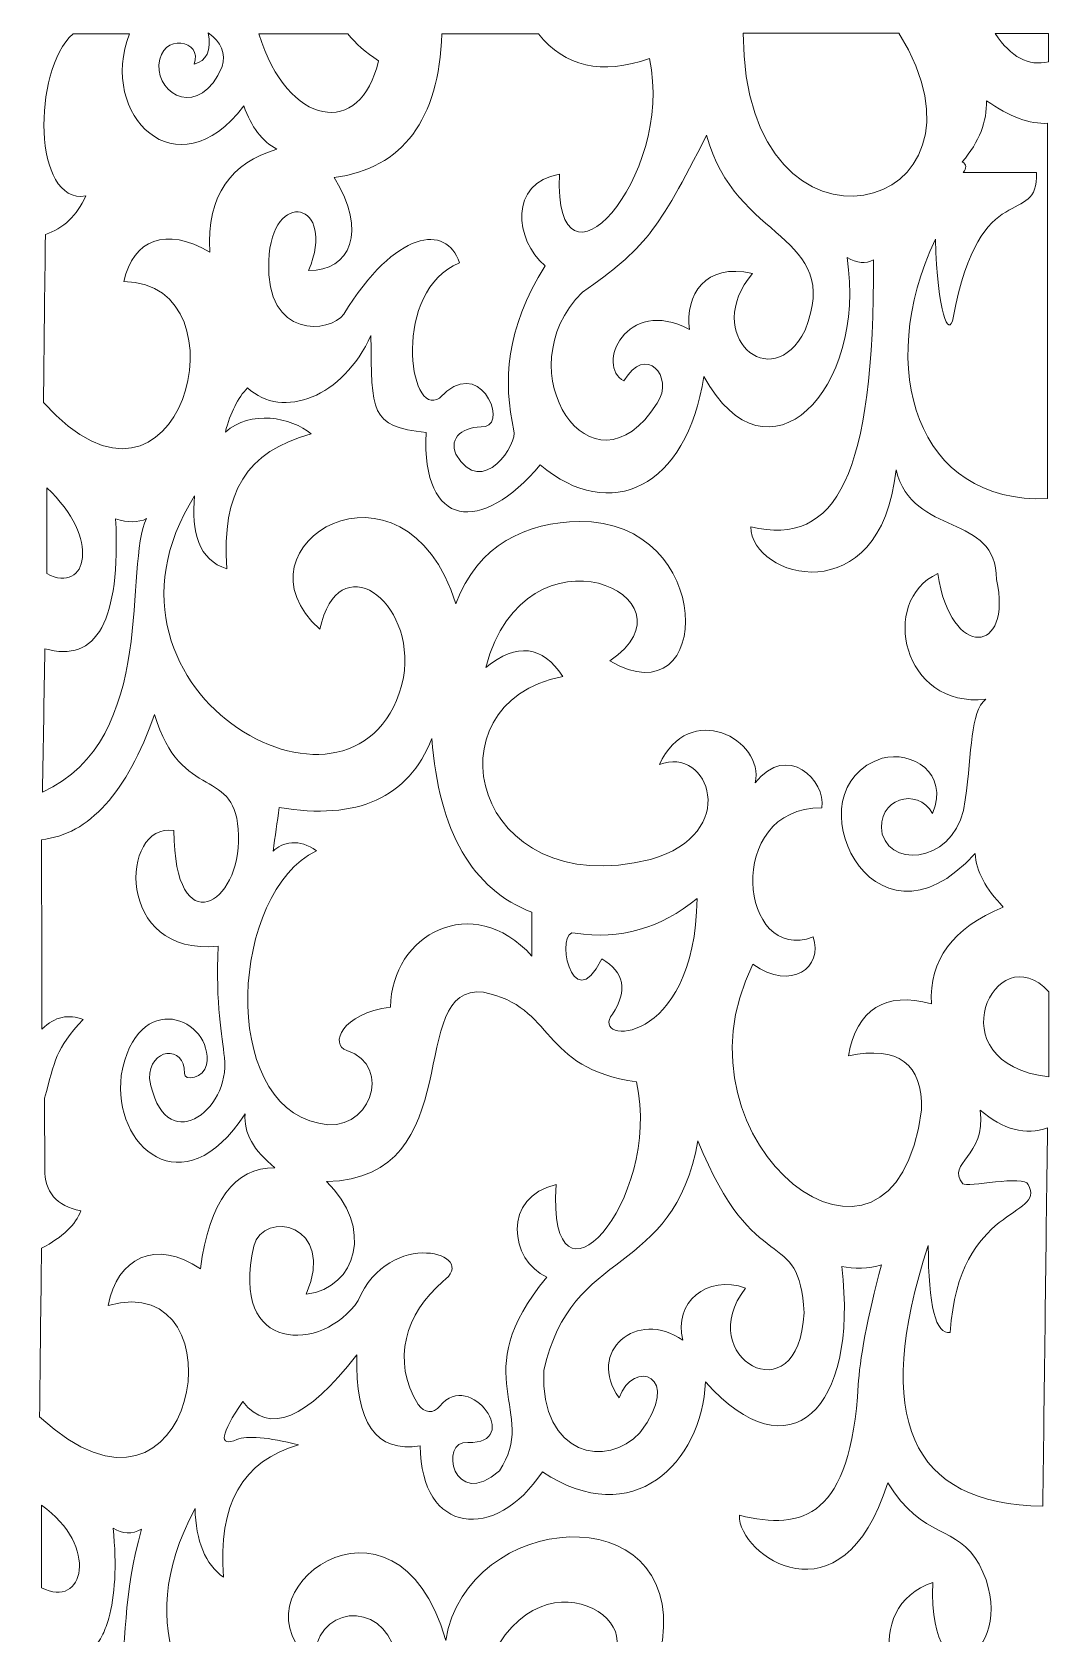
# Model space of a CAD drawing. Header units: centimetres. Extents: x -86 to 85, y -106 to 106.
# Drawn here: x 5.3 to 84.7, y -19 to 106.1 of the extents above; entities that cross this region are included whole.
import ezdxf

# ---------------------------------------------------------------- set-up
doc = ezdxf.new("R2010")
doc.units = ezdxf.units.CM
doc.header["$MEASUREMENT"] = 0
doc.layers.add('layer 1', color=7, linetype='Continuous')

msp = doc.modelspace()

# ---------------------------------------------------------------- linework, layer by layer
at = {"layer": 'layer 1', "color": 242, "lineweight": 9}
for points, knots in [([(9.50373, 93.33824), (8.80241, 91.78534), (7.75045, 90.78347), (6.34786, 90.33264), (6.34786, 90.33264), (6.29765, 85.96087), (6.24745, 81.58911), (6.19725, 77.21735), (6.19725, 77.21735), (16.84406, 65.31786), (22.39199, 86.57361), (12.47176, 86.65078), (12.47176, 86.65078), (13.22316, 89.95694), (15.73797, 90.95054), (19.1944, 88.94682), (19.1944, 88.94682), (18.90763, 93.46725), (20.88745, 95.91806), (24.41481, 96.984), (24.41481, 96.984), (23.26807, 97.61023), (22.41161, 98.73679), (21.84542, 100.36368), (21.84542, 100.36368), (16.59226, 93.5134), (10.46803, 99.63749), (12.90267, 105.99941), (12.90267, 105.99941), (11.43813, 105.99941), (9.97359, 105.99941), (8.50905, 105.99941), (8.50905, 105.99941), (5.30887, 103.09908), (5.35161, 92.63386), (9.50373, 93.33824)], [0, 0, 0, 0, 0.1, 0.1, 0.1, 0.1, 0.2, 0.2, 0.2, 0.2, 0.3, 0.3, 0.3, 0.3, 0.4, 0.4, 0.4, 0.4, 0.5, 0.5, 0.5, 0.5, 0.6, 0.6, 0.6, 0.6, 0.7, 0.7, 0.7, 0.7, 0.8, 0.8, 0.8, 0.8, 1, 1, 1, 1]), ([(20.15175, 103.44431), (18.4146, 99.34402), (15.04048, 101.20011), (15.21261, 103.57577), (15.21261, 103.57577), (15.36911, 106.13611), (18.72446, 105.49758), (17.95448, 103.63211), (17.95448, 103.63211), (18.93731, 103.86999), (19.30665, 104.68379), (19.06251, 106.07351), (19.06251, 106.07351), (20.07663, 105.34735), (20.43971, 104.47095), (20.15175, 103.44431)], [0, 0, 0, 0, 0.2, 0.2, 0.2, 0.2, 0.4, 0.4, 0.4, 0.4, 0.6, 0.6, 0.6, 0.6, 1, 1, 1, 1]), ([(32.34944, 103.8956), (31.35715, 104.54579), (30.55898, 105.24701), (29.95493, 105.99924), (29.95493, 105.99924), (27.64418, 105.99923), (25.33343, 105.99923), (23.0227, 105.99924), (23.0227, 105.99924), (25.25226, 98.66725), (30.98559, 97.82024), (32.34944, 103.8956)], [0, 0, 0, 0, 0.25, 0.25, 0.25, 0.25, 0.5, 0.5, 0.5, 0.5, 1, 1, 1, 1]), ([(28.88985, 94.7659), (31.5448, 90.58309), (30.09209, 87.45227), (26.89864, 87.51489), (26.89864, 87.51489), (29.14032, 92.87487), (24.00576, 94.02701), (23.78033, 88.26629), (23.78033, 88.26629), (23.52984, 82.05471), (28.60181, 82.65582), (29.64125, 84.09602), (29.64125, 84.09602), (33.68495, 90.70897), (37.6687, 91.18422), (38.66205, 88.1141), (38.66205, 88.1141), (33.41536, 85.97122), (34.66666, 75.9148), (37.11768, 77.55884), (37.11768, 77.55884), (40.16999, 80.94397), (42.43708, 75.75737), (40.68939, 75.32505), (40.68939, 75.32505), (38.91866, 75.3501), (37.8493, 74.48141), (38.3795, 73.17232), (38.3795, 73.17232), (40.4786, 69.57297), (43.29639, 74.13346), (42.91645, 75.00408), (42.91645, 75.00408), (42.07237, 78.83909), (42.26478, 82.86874), (45.3504, 87.88865), (45.3504, 87.88865), (42.97065, 89.89264), (42.51975, 94.37659), (46.47765, 95.0279), (46.47765, 95.0279), (46.01394, 84.37559), (55.49566, 94.67719), (53.50503, 104.06405), (53.50503, 104.06405), (49.75528, 102.76793), (46.86943, 103.41302), (44.84747, 105.9993), (44.84747, 105.9993), (42.33186, 105.99929), (39.81626, 105.99929), (37.30067, 105.9993), (37.30067, 105.9993), (37.06366, 99.26867), (34.26008, 95.52418), (28.88985, 94.7659)], [0, 0, 0, 0, 0.066666667, 0.066666667, 0.066666667, 0.066666667, 0.133333333, 0.133333333, 0.133333333, 0.133333333, 0.2, 0.2, 0.2, 0.2, 0.266666667, 0.266666667, 0.266666667, 0.266666667, 0.333333333, 0.333333333, 0.333333333, 0.333333333, 0.4, 0.4, 0.4, 0.4, 0.466666667, 0.466666667, 0.466666667, 0.466666667, 0.533333333, 0.533333333, 0.533333333, 0.533333333, 0.6, 0.6, 0.6, 0.6, 0.666666667, 0.666666667, 0.666666667, 0.666666667, 0.733333333, 0.733333333, 0.733333333, 0.733333333, 0.8, 0.8, 0.8, 0.8, 0.866666667, 0.866666667, 0.866666667, 0.866666667, 1, 1, 1, 1]), ([(72.95951, 106.0369), (81.86643, 91.88468), (60.83747, 86.47388), (60.82435, 106.0369), (60.82435, 106.0369), (64.8694, 106.0369), (68.91445, 106.0369), (72.95951, 106.0369)], [0, 0, 0, 0, 0.333333333, 0.333333333, 0.333333333, 0.333333333, 1, 1, 1, 1]), ([(84.64227, 103.81991), (84.64229, 104.55233), (84.6423, 105.28475), (84.64231, 106.01717), (84.64231, 106.01717), (83.25883, 106.01717), (81.87536, 106.01717), (80.49189, 106.01717), (80.49189, 106.01717), (81.71259, 104.17048), (83.09605, 103.43805), (84.64227, 103.81991)], [0, 0, 0, 0, 0.25, 0.25, 0.25, 0.25, 0.5, 0.5, 0.5, 0.5, 1, 1, 1, 1]), ([(77.214, 83.83056), (76.86351, 82.12989), (75.97456, 84.2002), (75.81478, 89.95694), (75.81478, 89.95694), (71.05171, 79.84761), (74.34877, 69.26343), (84.5787, 69.70236), (84.5787, 69.70236), (84.5787, 79.47185), (84.5787, 89.24135), (84.5787, 99.01085), (84.5787, 99.01085), (83.20241, 98.92474), (81.60858, 99.51349), (79.7972, 100.7771), (79.7972, 100.7771), (79.87235, 99.16159), (79.24618, 97.57113), (77.9187, 96.00572), (77.9187, 96.00572), (78.2443, 95.78029), (78.26935, 95.50477), (77.99384, 95.17918), (77.99384, 95.17918), (79.89698, 95.17357), (81.80012, 95.16795), (83.70327, 95.16233), (83.70327, 95.16233), (83.88936, 90.70702), (79.28447, 95.17537), (77.214, 83.83056)], [0, 0, 0, 0, 0.111111111, 0.111111111, 0.111111111, 0.111111111, 0.222222222, 0.222222222, 0.222222222, 0.222222222, 0.333333333, 0.333333333, 0.333333333, 0.333333333, 0.444444444, 0.444444444, 0.444444444, 0.444444444, 0.555555556, 0.555555556, 0.555555556, 0.555555556, 0.666666667, 0.666666667, 0.666666667, 0.666666667, 0.777777778, 0.777777778, 0.777777778, 0.777777778, 1, 1, 1, 1]), ([(57.95737, 98.08237), (60.14626, 89.72239), (68.64306, 90.41896), (65.65093, 82.85422), (65.65093, 82.85422), (63.03663, 77.61309), (57.53073, 82.54314), (61.54287, 87.27473), (61.54287, 87.27473), (57.83154, 88.15947), (56.27318, 85.56584), (56.62811, 82.91787), (56.62811, 82.91787), (51.65076, 85.53963), (49.27151, 80.03484), (51.50667, 78.88775), (51.50667, 78.88775), (53.1784, 81.82376), (55.48538, 79.23139), (54.09932, 77.14557), (54.09932, 77.14557), (49.03821, 69.17716), (42.09023, 79.69789), (48.27595, 85.83117), (48.27595, 85.83117), (53.14913, 89.2437), (54.08713, 90.48381), (57.95737, 98.08237)], [0, 0, 0, 0, 0.125, 0.125, 0.125, 0.125, 0.25, 0.25, 0.25, 0.25, 0.375, 0.375, 0.375, 0.375, 0.5, 0.5, 0.5, 0.5, 0.625, 0.625, 0.625, 0.625, 0.75, 0.75, 0.75, 0.75, 1, 1, 1, 1]), ([(70.97655, 88.33956), (70.37573, 88.00715), (69.69134, 88.07163), (68.92341, 88.53299), (68.92341, 88.53299), (70.54245, 78.14742), (62.68314, 70.2064), (57.74361, 79.24949), (57.74361, 79.24949), (56.42249, 70.55405), (50.43771, 67.72237), (44.97464, 72.3326), (44.97464, 72.3326), (40.37375, 66.88896), (35.71345, 67.3161), (36.06571, 74.85381), (36.06571, 74.85381), (31.63246, 75.3582), (31.83978, 76.43862), (31.75812, 82.44061), (31.75812, 82.44061), (29.59203, 77.63009), (24.88677, 75.82228), (22.12725, 78.34781), (22.12725, 78.34781), (21.37245, 77.57798), (20.79532, 76.42828), (20.39589, 74.89871), (20.39589, 74.89871), (22.33317, 76.63992), (25.56911, 76.0766), (27.0904, 74.74958), (27.0904, 74.74958), (22.03049, 73.3784), (20.10005, 70.21146), (20.51174, 64.22149), (20.51174, 64.22149), (18.3112, 64.88239), (17.71222, 67.1269), (17.99581, 69.9278), (17.99581, 69.9278), (8.24441, 54.35238), (31.27678, 41.84803), (34.30335, 55.72445), (34.30335, 55.72445), (35.29512, 61.83163), (29.172, 66.08522), (27.77256, 59.49779), (27.77256, 59.49779), (20.46075, 66.03471), (34.3614, 74.3218), (38.39392, 61.47375), (38.39392, 61.47375), (40.02873, 66.1044), (44.02791, 67.8918), (48.0125, 67.91104), (48.0125, 67.91104), (58.71598, 68.02822), (58.57857, 52.26258), (50.39483, 57.028), (50.39483, 57.028), (57.83369, 62.0248), (43.82491, 68.36259), (40.7244, 56.51964), (40.7244, 56.51964), (43.16978, 58.47246), (45.17013, 58.23866), (46.72545, 55.81823), (46.72545, 55.81823), (35.95302, 53.71441), (39.70088, 38.01854), (53.57334, 41.52922), (53.57334, 41.52922), (60.68661, 43.52042), (58.14428, 50.48572), (54.27455, 48.93283), (54.27455, 48.93283), (56.57031, 53.99579), (62.5001, 50.92705), (61.75495, 47.50051), (61.75495, 47.50051), (64.2667, 50.71493), (67.28873, 47.67063), (66.9514, 45.55838), (66.9514, 45.55838), (59.23298, 45.5992), (60.54488, 33.23063), (66.27199, 35.48044), (66.27199, 35.48044), (67.08602, 33.10101), (64.58133, 31.2225), (61.57575, 33.33895), (61.57575, 33.33895), (54.54376, 19.35185), (72.60713, 5.34582), (74.73405, 21.9821), (74.73405, 21.9821), (74.82033, 25.57617), (72.921, 26.98286), (69.03609, 26.20217), (69.03609, 26.20217), (69.70339, 29.85746), (71.86277, 31.20948), (75.51422, 30.25822), (75.51422, 30.25822), (75.30134, 33.65203), (77.16731, 36.16922), (81.11215, 37.80978), (81.11215, 37.80978), (79.74071, 39.2167), (79.0081, 40.61217), (78.91437, 41.99615), (78.91437, 41.99615), (70.85553, 33.0008), (64.34049, 47.16445), (71.67577, 49.43187), (71.67577, 49.43187), (73.93511, 50.02254), (76.93869, 48.32543), (75.58597, 45.12178), (75.58597, 45.12178), (74.44039, 47.22626), (71.16601, 46.31295), (71.67525, 43.50848), (71.67525, 43.50848), (72.58765, 40.60604), (77.68015, 41.51769), (78.14412, 46.1879), (78.14412, 46.1879), (78.70769, 50.00751), (78.49477, 53.00059), (79.75963, 54.04003), (79.75963, 54.04003), (73.2455, 53.28241), (71.39405, 61.72935), (76.00263, 63.84579), (76.00263, 63.84579), (77.02942, 57.02527), (81.89844, 57.56254), (80.58615, 63.39496), (80.58615, 63.39496), (80.59404, 68.64577), (74.06574, 66.63894), (72.74923, 71.9414), (72.74923, 71.9414), (71.55051, 60.65632), (61.42031, 63.49601), (61.41141, 67.49939), (61.41141, 67.49939), (68.13051, 65.88917), (71.07901, 71.56929), (70.97655, 88.33956)], [0, 0, 0, 0, 0.025641026, 0.025641026, 0.025641026, 0.025641026, 0.051282051, 0.051282051, 0.051282051, 0.051282051, 0.076923077, 0.076923077, 0.076923077, 0.076923077, 0.102564103, 0.102564103, 0.102564103, 0.102564103, 0.128205128, 0.128205128, 0.128205128, 0.128205128, 0.153846154, 0.153846154, 0.153846154, 0.153846154, 0.179487179, 0.179487179, 0.179487179, 0.179487179, 0.205128205, 0.205128205, 0.205128205, 0.205128205, 0.230769231, 0.230769231, 0.230769231, 0.230769231, 0.256410256, 0.256410256, 0.256410256, 0.256410256, 0.282051282, 0.282051282, 0.282051282, 0.282051282, 0.307692308, 0.307692308, 0.307692308, 0.307692308, 0.333333333, 0.333333333, 0.333333333, 0.333333333, 0.358974359, 0.358974359, 0.358974359, 0.358974359, 0.384615385, 0.384615385, 0.384615385, 0.384615385, 0.41025641, 0.41025641, 0.41025641, 0.41025641, 0.435897436, 0.435897436, 0.435897436, 0.435897436, 0.461538462, 0.461538462, 0.461538462, 0.461538462, 0.487179487, 0.487179487, 0.487179487, 0.487179487, 0.512820513, 0.512820513, 0.512820513, 0.512820513, 0.538461538, 0.538461538, 0.538461538, 0.538461538, 0.564102564, 0.564102564, 0.564102564, 0.564102564, 0.58974359, 0.58974359, 0.58974359, 0.58974359, 0.615384615, 0.615384615, 0.615384615, 0.615384615, 0.641025641, 0.641025641, 0.641025641, 0.641025641, 0.666666667, 0.666666667, 0.666666667, 0.666666667, 0.692307692, 0.692307692, 0.692307692, 0.692307692, 0.717948718, 0.717948718, 0.717948718, 0.717948718, 0.743589744, 0.743589744, 0.743589744, 0.743589744, 0.769230769, 0.769230769, 0.769230769, 0.769230769, 0.794871795, 0.794871795, 0.794871795, 0.794871795, 0.820512821, 0.820512821, 0.820512821, 0.820512821, 0.846153846, 0.846153846, 0.846153846, 0.846153846, 0.871794872, 0.871794872, 0.871794872, 0.871794872, 0.897435897, 0.897435897, 0.897435897, 0.897435897, 0.923076923, 0.923076923, 0.923076923, 0.923076923, 0.948717949, 0.948717949, 0.948717949, 0.948717949, 1, 1, 1, 1]), ([(6.46056, 63.84579), (6.46056, 66.07495), (6.46056, 68.3041), (6.46056, 70.53325), (6.46056, 70.53325), (10.69344, 66.67606), (9.64148, 62.15514), (6.46056, 63.84579)], [0, 0, 0, 0, 0.333333333, 0.333333333, 0.333333333, 0.333333333, 1, 1, 1, 1]), ([(6.1221, 46.7816), (6.18484, 50.51603), (6.24756, 54.25046), (6.31028, 57.98487), (6.31028, 57.98487), (10.38036, 56.80767), (12.22128, 60.18896), (11.83307, 68.12876), (11.83307, 68.12876), (12.77746, 67.81238), (13.58472, 67.81543), (14.25482, 68.13791), (14.25482, 68.13791), (12.42238, 64.70248), (15.23481, 50.90157), (6.1221, 46.7816)], [0, 0, 0, 0, 0.2, 0.2, 0.2, 0.2, 0.4, 0.4, 0.4, 0.4, 0.6, 0.6, 0.6, 0.6, 1, 1, 1, 1]), ([(21.41342, 43.4091), (21.63885, 38.0352), (16.42913, 34.85381), (16.37904, 43.78341), (16.37904, 43.78341), (12.13364, 44.44716), (11.78297, 33.85241), (19.83548, 34.76661), (19.83548, 34.76661), (19.6226, 30.10793), (20.16203, 27.7846), (20.32389, 26.05037), (20.32389, 26.05037), (20.83974, 21.85556), (15.53849, 18.07297), (14.47868, 24.4206), (14.47868, 24.4206), (14.42395, 26.79715), (17.24996, 27.10425), (17.2122, 24.82241), (17.2122, 24.82241), (17.1371, 24.17763), (18.76203, 24.46151), (18.93104, 25.48853), (18.93104, 25.48853), (19.50957, 29.13006), (13.4581, 31.59916), (12.27652, 24.66028), (12.27652, 24.66028), (11.57009, 19.15001), (17.08281, 14.20329), (21.9394, 21.65468), (21.9394, 21.65468), (21.81417, 20.20197), (22.59061, 18.79935), (24.26874, 17.44683), (24.26874, 17.44683), (21.10034, 17.47189), (19.15923, 14.84198), (18.44539, 9.55714), (18.44539, 9.55714), (14.98895, 11.94678), (11.90776, 10.38013), (11.25656, 6.70648), (11.25656, 6.70648), (21.94892, 9.67429), (18.17132, -13.38019), (5.89665, -1.99075), (5.89665, -1.99075), (5.94675, 2.393), (5.99685, 6.77675), (6.04695, 11.1605), (6.04695, 11.1605), (7.70687, 12.03578), (8.72759, 13.01199), (9.10911, 14.08908), (9.10911, 14.08908), (7.21195, 14.46629), (6.27902, 15.5605), (6.31028, 17.3717), (6.31028, 17.3717), (6.29776, 19.16253), (6.28524, 21.08483), (6.27271, 22.87567), (6.27271, 22.87567), (7.13043, 25.83628), (7.09684, 26.70407), (9.29691, 29.01917), (9.29691, 29.01917), (8.16534, 29.45846), (7.11176, 29.29332), (6.08486, 28.267), (6.08486, 28.267), (6.07234, 33.20119), (6.05982, 38.13538), (6.04729, 43.06958), (6.04729, 43.06958), (9.76673, 43.47032), (12.7097, 46.72639), (14.87624, 52.83778), (14.87624, 52.83778), (16.91754, 45.86227), (21.35079, 48.90684), (21.41342, 43.4091)], [0, 0, 0, 0, 0.045454545, 0.045454545, 0.045454545, 0.045454545, 0.090909091, 0.090909091, 0.090909091, 0.090909091, 0.136363636, 0.136363636, 0.136363636, 0.136363636, 0.181818182, 0.181818182, 0.181818182, 0.181818182, 0.227272727, 0.227272727, 0.227272727, 0.227272727, 0.272727273, 0.272727273, 0.272727273, 0.272727273, 0.318181818, 0.318181818, 0.318181818, 0.318181818, 0.363636364, 0.363636364, 0.363636364, 0.363636364, 0.409090909, 0.409090909, 0.409090909, 0.409090909, 0.454545455, 0.454545455, 0.454545455, 0.454545455, 0.5, 0.5, 0.5, 0.5, 0.545454545, 0.545454545, 0.545454545, 0.545454545, 0.590909091, 0.590909091, 0.590909091, 0.590909091, 0.636363636, 0.636363636, 0.636363636, 0.636363636, 0.681818182, 0.681818182, 0.681818182, 0.681818182, 0.727272727, 0.727272727, 0.727272727, 0.727272727, 0.772727273, 0.772727273, 0.772727273, 0.772727273, 0.818181818, 0.818181818, 0.818181818, 0.818181818, 0.863636364, 0.863636364, 0.863636364, 0.863636364, 0.909090909, 0.909090909, 0.909090909, 0.909090909, 1, 1, 1, 1]), ([(29.86667, 26.61392), (28.52669, 27.06475), (29.44087, 29.5068), (33.28553, 29.99521), (33.28553, 29.99521), (33.34815, 35.65575), (39.69749, 39.12473), (44.33112, 33.97764), (44.33112, 33.97764), (44.33112, 35.11726), (44.33112, 36.25688), (44.33112, 37.39651), (44.33112, 37.39651), (39.67245, 39.18733), (37.06759, 43.70826), (36.51656, 50.95928), (36.51656, 50.95928), (34.67562, 46.33817), (30.70574, 44.54733), (24.60687, 45.58677), (24.60687, 45.58677), (24.44405, 44.44713), (24.28125, 43.30751), (24.11846, 42.1679), (24.11846, 42.1679), (24.79472, 42.88266), (26.21286, 43.18624), (27.49975, 42.20547), (27.49975, 42.20547), (20.8014, 38.96599), (19.87298, 22.49977), (27.69015, 20.93), (27.69015, 20.93), (31.61997, 19.92134), (33.59438, 25.41697), (29.86667, 26.61392)], [0, 0, 0, 0, 0.1, 0.1, 0.1, 0.1, 0.2, 0.2, 0.2, 0.2, 0.3, 0.3, 0.3, 0.3, 0.4, 0.4, 0.4, 0.4, 0.5, 0.5, 0.5, 0.5, 0.6, 0.6, 0.6, 0.6, 0.7, 0.7, 0.7, 0.7, 0.8, 0.8, 0.8, 0.8, 1, 1, 1, 1]), ([(50.60966, 29.45146), (51.8326, 31.29763), (51.55563, 32.73123), (49.77877, 33.75222), (49.77877, 33.75222), (47.38501, 28.91804), (46.03958, 36.28189), (47.71242, 35.781), (47.71242, 35.781), (51.20643, 35.22998), (54.37483, 36.13166), (57.21763, 38.48604), (57.21763, 38.48604), (57.08021, 26.76863), (48.72374, 27.039), (50.60966, 29.45146)], [0, 0, 0, 0, 0.2, 0.2, 0.2, 0.2, 0.4, 0.4, 0.4, 0.4, 0.6, 0.6, 0.6, 0.6, 1, 1, 1, 1]), ([(84.6813, 24.54747), (84.68131, 26.76413), (84.68131, 28.9808), (84.6813, 31.19746), (84.6813, 31.19746), (80.51104, 35.74346), (75.6645, 25.59953), (84.6813, 24.54747)], [0, 0, 0, 0, 0.333333333, 0.333333333, 0.333333333, 0.333333333, 1, 1, 1, 1]), ([(40.5408, 31.1504), (34.31728, 31.90873), (39.58888, 16.59975), (28.29135, 16.37431), (28.29135, 16.37431), (31.97822, 12.81193), (30.69648, 8.08608), (26.70597, 7.57242), (26.70597, 7.57242), (29.11527, 13.10124), (23.31829, 14.19527), (22.62616, 11.32959), (22.62616, 11.32959), (20.65257, 2.86968), (28.00379, 2.98516), (30.76835, 7.07752), (30.76835, 7.07752), (33.15008, 12.79454), (40.39739, 10.77641), (37.36089, 8.56055), (37.36089, 8.56055), (34.50559, 6.10597), (33.30273, 2.36226), (35.45528, -1.02836), (35.45528, -1.02836), (35.92599, -1.72531), (36.63022, -1.77938), (37.14827, -1.1596), (37.14827, -1.1596), (39.53566, 1.79608), (43.67626, -4.15547), (39.32613, -3.99607), (39.32613, -3.99607), (36.99116, -3.78322), (38.23129, -9.44009), (41.78403, -6.2121), (41.78403, -6.2121), (44.94671, -1.58958), (38.9988, 1.15801), (45.5007, 8.90599), (45.5007, 8.90599), (42.56534, 10.19582), (42.01266, 15.23436), (46.20962, 16.13189), (46.20962, 16.13189), (45.5007, 4.90599), (54.54112, 14.71588), (52.48614, 24.15728), (52.48614, 24.15728), (44.90041, 25.23064), (46.18212, 30.04995), (40.5408, 31.1504)], [0, 0, 0, 0, 0.071428571, 0.071428571, 0.071428571, 0.071428571, 0.142857143, 0.142857143, 0.142857143, 0.142857143, 0.214285714, 0.214285714, 0.214285714, 0.214285714, 0.285714286, 0.285714286, 0.285714286, 0.285714286, 0.357142857, 0.357142857, 0.357142857, 0.357142857, 0.428571429, 0.428571429, 0.428571429, 0.428571429, 0.5, 0.5, 0.5, 0.5, 0.571428571, 0.571428571, 0.571428571, 0.571428571, 0.642857143, 0.642857143, 0.642857143, 0.642857143, 0.714285714, 0.714285714, 0.714285714, 0.714285714, 0.785714286, 0.785714286, 0.785714286, 0.785714286, 0.857142857, 0.857142857, 0.857142857, 0.857142857, 1, 1, 1, 1]), ([(83.06579, 16.13189), (84.48118, 13.50229), (77.63068, 14.6917), (76.97945, 4.5979), (76.97945, 4.5979), (75.84939, 4.38904), (75.27628, 6.65173), (75.2601, 11.38595), (75.2601, 11.38595), (70.87636, -2.0659), (73.85731, -8.85446), (84.20295, -8.9797), (84.20295, -8.9797), (84.32483, 0.86859), (84.44671, 10.71687), (84.56858, 20.56515), (84.56858, 20.56515), (82.86541, 19.9515), (81.11215, 20.41486), (79.30879, 21.95524), (79.30879, 21.95524), (79.80975, 18.23581), (76.61628, 17.89768), (77.95627, 16.20704), (77.95627, 16.20704), (78.24508, 15.86708), (82.75186, 16.93877), (83.06579, 16.13189)], [0, 0, 0, 0, 0.125, 0.125, 0.125, 0.125, 0.25, 0.25, 0.25, 0.25, 0.375, 0.375, 0.375, 0.375, 0.5, 0.5, 0.5, 0.5, 0.625, 0.625, 0.625, 0.625, 0.75, 0.75, 0.75, 0.75, 1, 1, 1, 1]), ([(45.25891, 1.61044), (44.97175, -5.15924), (50.24226, -5.98667), (52.74681, -3.25423), (52.74681, -3.25423), (56.20325, 1.27922), (52.2083, 2.56912), (51.13129, -0.51162), (51.13129, -0.51162), (48.53617, 3.07374), (52.5255, 6.49899), (56.11555, 3.98771), (56.11555, 3.98771), (55.34021, 6.90366), (57.98093, 9.15569), (61.00807, 8.05288), (61.00807, 8.05288), (56.77483, 2.72331), (65.16487, -2.17862), (65.56575, 6.12545), (65.56575, 6.12545), (65.24011, 13.0643), (61.73903, 8.53618), (57.28013, 19.55818), (57.28013, 19.55818), (55.34533, 8.81554), (47.38402, 11.37109), (45.25891, 1.61044)], [0, 0, 0, 0, 0.125, 0.125, 0.125, 0.125, 0.25, 0.25, 0.25, 0.25, 0.375, 0.375, 0.375, 0.375, 0.5, 0.5, 0.5, 0.5, 0.625, 0.625, 0.625, 0.625, 0.75, 0.75, 0.75, 0.75, 1, 1, 1, 1]), ([(45.14007, -6.29342), (41.49087, -11.82485), (35.63004, -11.17021), (35.61488, -4.26861), (35.61488, -4.26861), (32.15845, -4.83216), (30.50537, -2.46525), (30.65564, 2.83211), (30.65564, 2.83211), (26.76088, -2.21479), (23.79284, -3.42955), (21.75155, -0.81218), (21.75155, -0.81218), (19.99829, -3.37946), (19.848, -4.36881), (21.30071, -3.78021), (21.30071, -3.78021), (22.1022, -3.44209), (23.70519, -3.57984), (26.10967, -4.19348), (26.10967, -4.19348), (21.75155, -5.40824), (19.7979, -8.85217), (20.24875, -14.52523), (20.24875, -14.52523), (18.83362, -13.51085), (18.09474, -11.72), (18.03213, -9.15272), (18.03213, -9.15272), (7.6251, -28.669), (37.44014, -35.69308), (33.62699, -20.4025), (33.62699, -20.4025), (32.7275, -16.23588), (27.13096, -16.69411), (27.38541, -21.21733), (27.38541, -21.21733), (20.18803, -15.92778), (33.79704, -5.82571), (37.59327, -19.4545), (37.59327, -19.4545), (39.3246, -9.25619), (55.98741, -8.12295), (54.51889, -19.46253), (54.51889, -19.46253), (53.32492, -23.18409), (49.87348, -22.62368), (49.00316, -21.99662), (49.00316, -21.99662), (55.41099, -18.83627), (44.49177, -11.08883), (40.46141, -22.41493), (40.46141, -22.41493), (43.00365, -20.53644), (44.91972, -20.71176), (46.20962, -22.94091), (46.20962, -22.94091), (35.75625, -25.7131), (39.07703, -39.34586), (51.663, -37.46155), (51.663, -37.46155), (62.54737, -36.08391), (57.31197, -27.85915), (53.98032, -29.46235), (53.98032, -29.46235), (55.50838, -25.75844), (62.83182, -25.86212), (61.58757, -31.98225), (61.58757, -31.98225), (63.56001, -29.15556), (66.93216, -31.00266), (67.04977, -33.38967), (67.04977, -33.38967), (59.02206, -34.67854), (61.00876, -44.72214), (65.96604, -43.39839), (65.96604, -43.39839), (65.93932, -46.36313), (63.99331, -47.16908), (61.12491, -45.3702), (61.12491, -45.3702), (54.26821, -61.5847), (73.81003, -72.19994), (74.03315, -55.79815), (74.03315, -55.79815), (73.8885, -52.9737), (72.15164, -51.71333), (68.9475, -52.4164), (68.9475, -52.4164), (68.91443, -49.0646), (72.03019, -47.41224), (75.68969, -48.87181), (75.68969, -48.87181), (75.30148, -45.30267), (77.98002, -42.55245), (82.15028, -41.2375), (82.15028, -41.2375), (80.86546, -40.06614), (79.38211, -38.08461), (79.17256, -36.42289), (79.17256, -36.42289), (75.31093, -41.1621), (69.91374, -39.68143), (69.08978, -34.4377), (69.08978, -34.4377), (68.49278, -30.10304), (75.81116, -27.65619), (75.52514, -33.86191), (75.52514, -33.86191), (74.23111, -31.94664), (71.50762, -32.84073), (71.83236, -35.18873), (71.83236, -35.18873), (72.49893, -38.0691), (77.4303, -38.23191), (77.61815, -32.29584), (77.61815, -32.29584), (77.56806, -29.84128), (77.9688, -27.3366), (78.82038, -24.78184), (78.82038, -24.78184), (71.53093, -25.55275), (69.99964, -16.75515), (75.62693, -14.9385), (75.62693, -14.9385), (75.14303, -25.17246), (82.76087, -20.1213), (79.23365, -13.51084), (79.23365, -13.51084), (77.53172, -10.42564), (74.86696, -11.63176), (72.10008, -7.14772), (72.10008, -7.14772), (68.5336, -18.52932), (60.3802, -12.76876), (60.52285, -9.69041), (60.52285, -9.69041), (65.52411, -10.91919), (69.19354, -9.82115), (69.79594, 0.4892), (69.79594, 0.4892), (69.89972, 2.24826), (70.48902, 5.85457), (71.61881, 9.87003), (71.61881, 9.87003), (70.66025, 9.529), (69.41325, 9.55601), (68.50589, 9.74093), (68.50589, 9.74093), (69.85721, -1.49238), (64.40089, -6.59609), (57.87466, 0.7231), (57.87466, 0.7231), (57.55727, -5.58443), (52.22993, -10.98934), (45.14007, -6.29342)], [0, 0, 0, 0, 0.025, 0.025, 0.025, 0.025, 0.05, 0.05, 0.05, 0.05, 0.075, 0.075, 0.075, 0.075, 0.1, 0.1, 0.1, 0.1, 0.125, 0.125, 0.125, 0.125, 0.15, 0.15, 0.15, 0.15, 0.175, 0.175, 0.175, 0.175, 0.2, 0.2, 0.2, 0.2, 0.225, 0.225, 0.225, 0.225, 0.25, 0.25, 0.25, 0.25, 0.275, 0.275, 0.275, 0.275, 0.3, 0.3, 0.3, 0.3, 0.325, 0.325, 0.325, 0.325, 0.35, 0.35, 0.35, 0.35, 0.375, 0.375, 0.375, 0.375, 0.4, 0.4, 0.4, 0.4, 0.425, 0.425, 0.425, 0.425, 0.45, 0.45, 0.45, 0.45, 0.475, 0.475, 0.475, 0.475, 0.5, 0.5, 0.5, 0.5, 0.525, 0.525, 0.525, 0.525, 0.55, 0.55, 0.55, 0.55, 0.575, 0.575, 0.575, 0.575, 0.6, 0.6, 0.6, 0.6, 0.625, 0.625, 0.625, 0.625, 0.65, 0.65, 0.65, 0.65, 0.675, 0.675, 0.675, 0.675, 0.7, 0.7, 0.7, 0.7, 0.725, 0.725, 0.725, 0.725, 0.75, 0.75, 0.75, 0.75, 0.775, 0.775, 0.775, 0.775, 0.8, 0.8, 0.8, 0.8, 0.825, 0.825, 0.825, 0.825, 0.85, 0.85, 0.85, 0.85, 0.875, 0.875, 0.875, 0.875, 0.9, 0.9, 0.9, 0.9, 0.925, 0.925, 0.925, 0.925, 0.95, 0.95, 0.95, 0.95, 1, 1, 1, 1]), ([(6.04729, -15.35177), (6.04729, -13.19775), (6.04729, -11.04374), (6.04729, -8.88973), (6.04729, -8.88973), (10.59326, -12.12075), (9.35345, -17.05494), (6.04729, -15.35177)], [0, 0, 0, 0, 0.333333333, 0.333333333, 0.333333333, 0.333333333, 1, 1, 1, 1]), ([(5.9718, -32.1259), (6.04707, -28.41302), (6.12232, -24.70014), (6.19757, -20.98727), (6.19757, -20.98727), (8.26634, -21.63916), (9.88647, -20.95559), (10.8381, -18.96992), (10.8381, -18.96992), (11.01499, -18.60082), (11.16843, -18.18609), (11.29774, -17.72728), (11.29774, -17.72728), (11.78247, -16.00745), (11.92331, -13.65941), (11.64522, -10.69309), (11.64522, -10.69309), (12.35905, -11.16898), (13.09793, -11.19403), (13.86185, -10.76823), (13.86185, -10.76823), (10.90665, -20.77825), (14.96499, -27.59689), (5.9718, -32.1259)], [0, 0, 0, 0, 0.142857143, 0.142857143, 0.142857143, 0.142857143, 0.285714286, 0.285714286, 0.285714286, 0.285714286, 0.428571429, 0.428571429, 0.428571429, 0.428571429, 0.571428571, 0.571428571, 0.571428571, 0.571428571, 0.714285714, 0.714285714, 0.714285714, 0.714285714, 1, 1, 1, 1])]:
    msp.add_open_spline(points, degree=3, knots=knots, dxfattribs=at)

doc.saveas('drawing.dxf')
